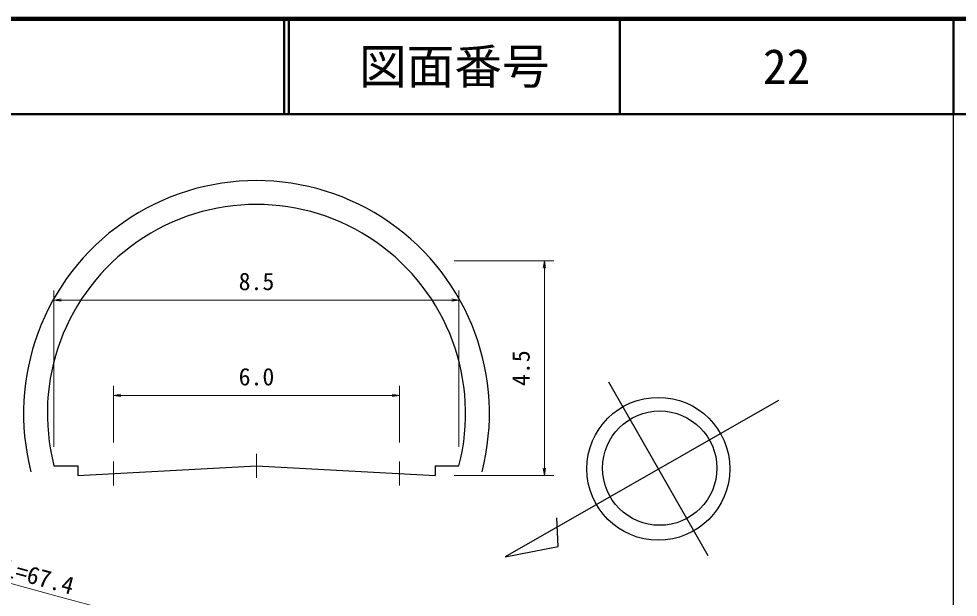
# Model space of a CAD drawing. Units: millimetres at full size, sheet at 1:1000, with parts at other scales. Extents: x 40000 to 680000, y 20000 to 380000.
# Drawn here: x 480910 to 579500, y 319298 to 380000 of the extents above; entities that cross this region are included whole.
import ezdxf
from ezdxf.enums import TextEntityAlignment as Align

# ---------------------------------------------------------------- set-up
doc = ezdxf.new("R2010")
doc.units = ezdxf.units.MM
doc.header["$LTSCALE"] = 1000
doc.linetypes.add('CHAIN', pattern=[18.5, 12, -1.5, 3.5, -1.5])
for name, color, linetype, lineweight in [('M-BGD', 7, 'Continuous', 25), ('M-BMK', 2, 'CHAIN', 13), ('M-BMK-SRVR', 3, 'Continuous', 25), ('M-STR-HTXT', 7, 'Continuous', 13), ('M-TTL', 2, 'Continuous', 140), ('M-TTL-BAND', 7, 'Continuous', 25), ('M-TTL-LINE', 7, 'Continuous', 50)]:
    doc.layers.add(name, color=color, linetype=linetype, lineweight=lineweight)
doc.layers.add('M-TTL-TXT', color=7, linetype='Continuous')
doc.styles.add('ＭＳ ゴシック', font='')
doc.styles.get('ＭＳ ゴシック').set_extended_font_data('MS Gothic')

# ---------------------------------------------------------------- blocks, each defined once
blk = doc.blocks.new('open_arrow')
at = {"color": 0, "linetype": 'Continuous', "lineweight": -2}
blk.add_lwpolyline([(7.5, 1.25), (0, 0), (7.5, -1.25)], dxfattribs=at)

msp = doc.modelspace()

# ---------------------------------------------------------------- linework, layer by layer
at = {"layer": 'M-BGD'}
for p, q in [((484605, 333087), (487105, 333087)), ((487105, 333087), (487105, 332087)), ((524605, 333087), (527105, 333087)), ((524605, 333087), (524605, 332087))]:
    msp.add_line(p, q, dxfattribs=at)
msp.add_lwpolyline([(487105, 332087), (505855, 333087), (524605, 332087)], dxfattribs=at)
for radius in [24446, 21946]:
    msp.add_arc((505855, 338569), radius, 345.5367, 194.4633, dxfattribs=at)
at = {"layer": 'M-BMK'}
for p, q in [((505855, 334336), (505855, 331839)), ((490855, 333539), (490855, 331036)), ((520855, 333539), (520855, 331036))]:
    msp.add_line(p, q, dxfattribs=at)
at = {"layer": 'M-BMK-SRVR'}
for p, q in [((553265, 323624), (542836, 341851)), ((560636, 339939), (531968, 323535)), ((537527, 324635), (537364, 327631)), ((531968, 323535), (537527, 324635))]:
    msp.add_line(p, q, dxfattribs=at)
for centre, radius in [((548030, 332774), 7500), ((548171, 332845), 6000)]:
    msp.add_circle(centre, radius, dxfattribs=at)
at = {"layer": 'M-STR-HTXT'}
for p, q in [((526605, 354587), (537077, 354587)), ((536077, 332087), (536077, 354587)), ((484605, 335087), (484605, 351474)), ((527105, 335087), (527105, 351474)), ((484605, 350474), (527105, 350474)), ((490855, 335539), (490855, 341474)), ((520855, 335539), (520855, 341474)), ((490855, 340474), (520855, 340474)), ((526605, 332087), (537077, 332087))]:
    msp.add_line(p, q, dxfattribs=at)
msp.add_lwpolyline([(445413, 330139), (451916, 328465), (470578, 323335), (485306, 319320), (508594, 313013)], dxfattribs=at)
at = {"layer": 'M-TTL'}
msp.add_line((680000, 380000), (40000, 380000), dxfattribs=at)
at = {"layer": 'M-TTL-BAND'}
msp.add_line((579000, 20000), (579000, 370000), dxfattribs=at)
at = {"layer": 'M-TTL-LINE'}
for p, q in [((508747, 380000), (508747, 370000)), ((509247, 380000), (509247, 370000)), ((543997, 380000), (543997, 370000)), ((579000, 380000), (579000, 370000)), ((40000, 370000), (680000, 370000))]:
    msp.add_line(p, q, dxfattribs=at)

# ---------------------------------------------------------------- block references
at = {"layer": 'M-STR-HTXT', "xscale": 100, "yscale": 100}
for p, rotation in [((536077, 354587), 270), ((527105, 350474), 180), ((520855, 340474), 180), ((536077, 332087), 90)]:
    msp.add_blockref('open_arrow', p, dxfattribs=dict(at, rotation=rotation))
for p in [(484605, 350474), (490855, 340474)]:
    msp.add_blockref('open_arrow', p, dxfattribs=at)

# ---------------------------------------------------------------- texts
at = {"layer": 'M-STR-HTXT', "style": 'ＭＳ ゴシック'}
for s, p in [('8.5', (505855, 350974)), ('6.0', (505855, 340974))]:
    msp.add_text(s, height=1833, dxfattribs=at).set_placement(p, align=Align.BOTTOM_CENTER)
msp.add_text('4.5', height=1833, rotation=90, dxfattribs=at).set_placement((535077, 343337), align=Align.BOTTOM_CENTER)
msp.add_text('ガードレール  L=67.4', height=1833, rotation=344.631, dxfattribs=at).set_placement((462176, 325644), align=Align.BOTTOM_LEFT)
at = {"layer": 'M-TTL-TXT', "style": 'ＭＳ ゴシック'}
for s, p in [('図面番号', (526622, 375000)), ('22', (561497, 375000))]:
    msp.add_text(s, height=3666, dxfattribs=at).set_placement(p, align=Align.MIDDLE_CENTER)

doc.saveas('drawing.dxf')
